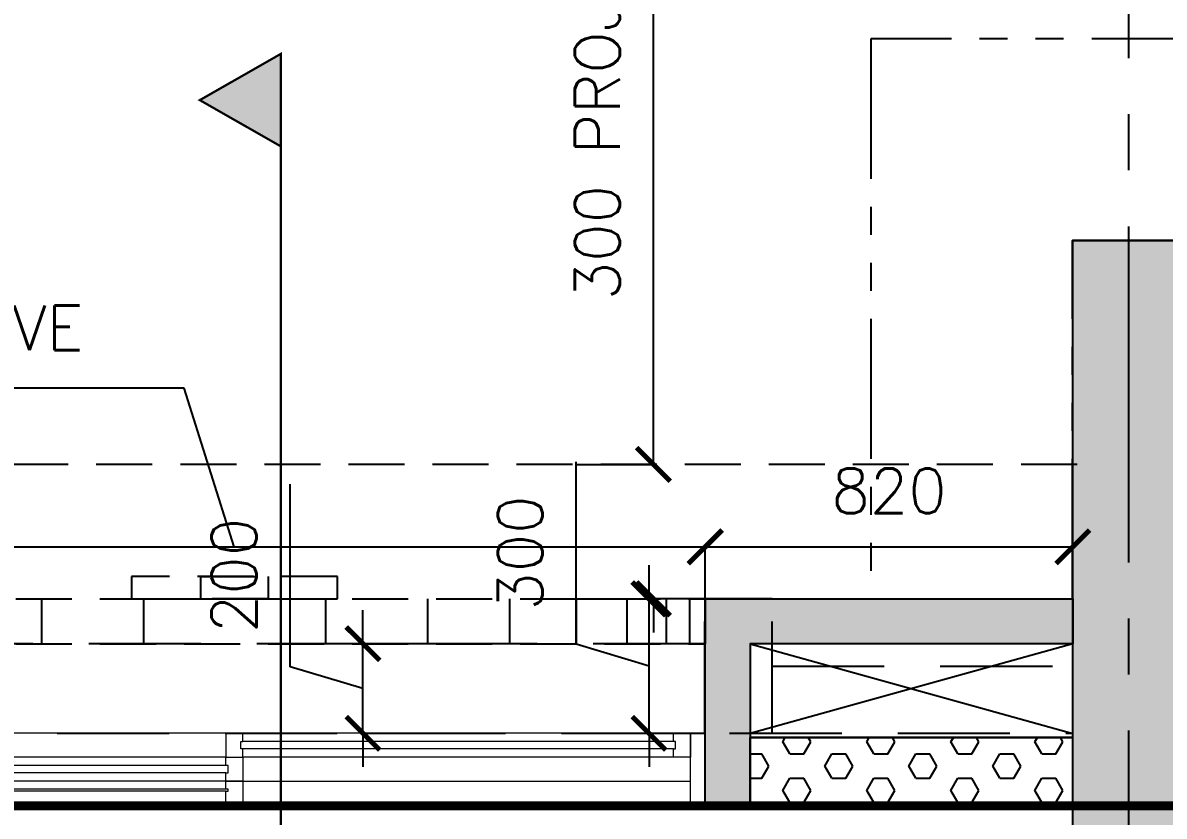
# Model space of a CAD drawing. Header units: millimetres. Extents: x 1135099 to 1230264, y -5736945 to -5695799.
# Drawn here: x 1196789 to 1199335, y -5702374 to -5700604 of the extents above; entities that cross this region are included whole.
import ezdxf

# ---------------------------------------------------------------- set-up
doc = ezdxf.new("R2010")
doc.units = ezdxf.units.MM
doc.header["$LTSCALE"] = 1000
doc.header["$MEASUREMENT"] = 0
for name, pattern in [('$0$AUDIT_D_120904163729-0', [0]), ('$0$HIDDEN', [0.375, 0.25, -0.125]), ('$0$PHANTOM2', [1.25, 0.625, -0.125, 0.125, -0.125, 0.125, -0.125]), ('$2$AUDIT_D_120904163729-0', [0]), ('$5$HIDDEN', [0.375, 0.25, -0.125]), ('2BHK-A - BACK$1$AUDIT_D_120904163729-0', [0]), ('AUDIT_D_120904163729-0', [0]), ('T8(T9 IS SIMILAR) - 1st FLOOR ELEVATION$0$AUDIT_D_120904163729-0', [0]), ('T8(T9 IS SIMILAR) - 1st FLOOR ELEVATION$0$HIDDEN', [0.375, 0.25, -0.125]), ('T8(T9 IS SIMILAR) - TYPICAL FLOOR ELEVATION$1$AUDIT_D_120904163729-0', [0]), ('T8(T9 IS SIMILAR) - TYPICAL FLOOR ELEVATION$1$HIDDEN', [0.375, 0.25, -0.125]), ('T8(T9 IS SIMILAR)$0$$0$HIDDEN', [0.375, 0.25, -0.125]), ('T8_PROFILE SECTIONS$0$HIDDEN', [0.375, 0.25, -0.125]), ('T8_PROFILE SECTIONS$0$PHANTOM2', [1.25, 0.625, -0.125, 0.125, -0.125, 0.125, -0.125]), ('T8_REFUGE COLUMNS$0$CENTER2', [1.125, 0.75, -0.125, 0.125, -0.125])]:
    doc.linetypes.add(name, pattern=pattern)
doc.layers.get('0').update_dxf_attribs({"linetype": 'AUDIT_D_120904163729-0'})
for name, color, linetype in [('$0$A-DIM', 1, '$0$AUDIT_D_120904163729-0'), ('$0$A-WALL-FEATURES', 6, '$0$AUDIT_D_120904163729-0'), ('$1$A-DIM', 1, '$2$AUDIT_D_120904163729-0'), ('2BHK-A - BACK$1$A-HATCH -160', 251, '2BHK-A - BACK$1$AUDIT_D_120904163729-0'), ('T8(T9 IS SIMILAR) - 1st FLOOR ELEVATION$0$A-WALL-FEATURES', 110, 'T8(T9 IS SIMILAR) - 1st FLOOR ELEVATION$0$AUDIT_D_120904163729-0'), ('T8(T9 IS SIMILAR) - TYPICAL FLOOR ELEVATION$1$A-DIM', 1, 'T8(T9 IS SIMILAR) - TYPICAL FLOOR ELEVATION$1$AUDIT_D_120904163729-0'), ('T8(T9 IS SIMILAR) - TYPICAL FLOOR ELEVATION$1$A-WALL HATCH', 252, 'T8(T9 IS SIMILAR) - TYPICAL FLOOR ELEVATION$1$AUDIT_D_120904163729-0'), ('T8(T9 IS SIMILAR) - TYPICAL FLOOR ELEVATION$1$A-WALL-FEATURES', 6, 'T8(T9 IS SIMILAR) - TYPICAL FLOOR ELEVATION$1$AUDIT_D_120904163729-0'), ('T8(T9 IS SIMILAR)$0$S-BEAM', 20, 'T8(T9 IS SIMILAR)$0$$0$HIDDEN'), ('T8_PROFILE SECTIONS$0$A-PROFILE SECTIONS', 81, 'T8_PROFILE SECTIONS$0$PHANTOM2'), ('T8_REFUGE COLUMNS$0$A-CENTERLINE', 193, 'T8_REFUGE COLUMNS$0$CENTER2'), ('T8_REFUGE COLUMNS$1$A-RCC COLS', 3, 'Continuous'), ('T8_TYPICAL COLUMNS$0$A-RCC COLS', 3, 'Continuous')]:
    doc.layers.add(name, color=color, linetype=linetype)
for name, color, linetype, lineweight in [('2BHK-A - BACK$1$A-WALL- 160', 6, 'Continuous', 30), ('2BHK-A - BACK$1$Window', 4, 'Continuous', 20), ('T8(T9 IS SIMILAR)$0$D&W', 8, 'Continuous', 25)]:
    doc.layers.add(name, color=color, linetype=linetype, lineweight=lineweight)
doc.layers.add('A-RERA CARPET AREA', color=30, linetype='Continuous', plot=False)
doc.layers.add('T8_REFUGE COLUMNS$1$COL-HATCH', color=7, linetype='Continuous', lineweight=25, true_color=0xa3a3a3)
doc.styles.add('$4$Romans 1', font='romans.shx', dxfattribs={"height": 100})
doc.styles.add('$6$Romans 1', font='romans.shx', dxfattribs={"height": 100})
doc.styles.add('T8(T9 IS SIMILAR) - TYPICAL FLOOR ELEVATION$1$Romans 1', font='romans.shx', dxfattribs={"height": 100})
doc.dimstyles.new('$1$ALPINE S', dxfattribs={"dimscale": 0, "dimtxt": 100, "dimasz": 75, "dimexe": 0, "dimexo": 0, "dimgap": 75, "dimtad": 1, "dimdec": 0, "dimzin": 0, "dimdsep": 46, "dimtxsty": '$4$Romans 1', "dimblk": '$4$_ArchTick', "dimcen": 0.09, "dimclrd": 256, "dimclre": 256, "dimclrt": 7, "dimadec": 0, "dimazin": 0, "dimtfac": 1, "dimtdec": 0, "dimtofl": 0, "dimtmove": 1, "dimatfit": 0, "dimldrblk": '$1$_Open90', "dimfxl": 1, "dimtolj": 1, "dimtzin": 0, "dimarcsym": 0})
doc.dimstyles.new('$2$ALPINE S', dxfattribs={"dimscale": 0, "dimtxt": 100, "dimasz": 75, "dimexe": 0, "dimexo": 0, "dimgap": 75, "dimtad": 1, "dimdec": 0, "dimzin": 0, "dimdsep": 46, "dimtxsty": '$6$Romans 1', "dimblk": '$6$_ArchTick', "dimcen": 0.09, "dimclrd": 256, "dimclre": 256, "dimclrt": 7, "dimadec": 0, "dimazin": 0, "dimtfac": 1, "dimtdec": 0, "dimtofl": 0, "dimtmove": 1, "dimatfit": 0, "dimldrblk": '$2$_Open90', "dimfxl": 1, "dimtolj": 1, "dimtzin": 0, "dimarcsym": 0})
doc.dimstyles.new('T8(T9 IS SIMILAR) - TYPICAL FLOOR ELEVATION$1$ALPINE S', dxfattribs={"dimscale": 0, "dimtxt": 100, "dimasz": 75, "dimexe": 0, "dimexo": 0, "dimgap": 75, "dimtad": 1, "dimdec": 0, "dimzin": 0, "dimdsep": 46, "dimtxsty": 'T8(T9 IS SIMILAR) - TYPICAL FLOOR ELEVATION$1$Romans 1', "dimblk": 'T8(T9 IS SIMILAR) - TYPICAL FLOOR ELEVATION$1$_ArchTick', "dimcen": 0.09, "dimclrd": 256, "dimclre": 256, "dimclrt": 7, "dimadec": 0, "dimazin": 0, "dimtfac": 1, "dimtdec": 0, "dimtofl": 0, "dimtmove": 1, "dimatfit": 0, "dimldrblk": 'T8(T9 IS SIMILAR) - TYPICAL FLOOR ELEVATION$1$_Open90', "dimfxl": 1, "dimtolj": 1, "dimtzin": 0, "dimarcsym": 0})

# ---------------------------------------------------------------- blocks, each defined once
blk = doc.blocks.new('T8(T9 IS SIMILAR) - 1st FLOOR ELEVATION')
at = {"layer": 'T8(T9 IS SIMILAR) - 1st FLOOR ELEVATION$0$A-WALL-FEATURES', "color": 2, "linetype": 'T8(T9 IS SIMILAR) - 1st FLOOR ELEVATION$0$HIDDEN', "ltscale": 0.5}
for p, q in [((1196211.4, -5701889.5, -0.6), (1198311.4, -5701889.5, -0.6)), ((1196831.3, -5701889.5, -0.6), (1196831.3, -5701989.5, -0.6)), ((1197058.3, -5701889.5, -0.6), (1197058.3, -5701989.5, -0.6)), ((1197464.5, -5701889.5, -0.6), (1197464.5, -5701989.5, -0.6)), ((1197691.5, -5701889.5, -0.6), (1197691.5, -5701989.5, -0.6)), ((1197874.9, -5701889.5, -0.6), (1197874.9, -5701989.5, -0.6)), ((1198023.3, -5701889.5, -0.6), (1198023.3, -5701989.5, -0.6)), ((1198136.8, -5701889.5, -0.6), (1198136.8, -5701989.5, -0.6)), ((1198224.1, -5701889.5, -0.6), (1198224.1, -5701989.5, -0.6)), ((1198276.5, -5701889.5, -0.6), (1198276.5, -5701989.5, -0.6)), ((1198311.4, -5701889.5, -0.6), (1198311.4, -5701989.5, -0.6)), ((1196211.4, -5701989.5, -0.6), (1198311.4, -5701989.5, -0.6))]:
    blk.add_line(p, q, dxfattribs=at)
blk.add_lwpolyline([(1199140.6, -5701589.7), (1195092.7, -5701589.7), (1195092.7, -5706800.3), (1196392.3, -5706800.3)], dxfattribs=at)
at = {"layer": 'T8(T9 IS SIMILAR) - 1st FLOOR ELEVATION$0$A-WALL-FEATURES', "color": 2, "linetype": 'T8(T9 IS SIMILAR) - 1st FLOOR ELEVATION$0$HIDDEN', "ltscale": 0.5, "elevation": -0.6}
for points in [[(1197031.4, -5701889.5), (1197491.4, -5701889.5), (1197491.4, -5701839.5), (1197031.4, -5701839.5)], [(1197186.4, -5701839.5), (1197336.4, -5701839.5), (1197336.4, -5701889.5), (1197186.4, -5701889.5)]]:
    blk.add_lwpolyline(points, close=True, dxfattribs=at)
blk = doc.blocks.new('T8_REFUGE COLUMNS')
at = {"layer": 'T8_REFUGE COLUMNS$1$COL-HATCH', "linetype": 'ByBlock'}
h = blk.add_hatch(color=256, dxfattribs=at)
h.dxf.hatch_style = 1
h.paths.add_polyline_path([(1199382.1, -5701089.9), (1199132.1, -5701089.9), (1199132.1, -5705299.9), (1199382.1, -5705299.9)])
at = {"layer": 'T8_REFUGE COLUMNS$0$A-CENTERLINE'}
blk.add_line((1199257.1, -5728808.5), (1199257.1, -5698299.6), dxfattribs=at)
at = {"layer": 'T8_REFUGE COLUMNS$1$A-RCC COLS', "linetype": 'ByBlock'}
blk.add_lwpolyline([(1199382.1, -5701089.9), (1199132.1, -5701089.9), (1199132.1, -5705299.9), (1199382.1, -5705299.9)], close=True, dxfattribs=at)
blk = doc.blocks.new('T8_TYPICAL COLUMNS')
at = {"layer": 'T8_TYPICAL COLUMNS$0$A-RCC COLS', "linetype": 'ByBlock'}
blk.add_blockref('T8_REFUGE COLUMNS', (0, 0), dxfattribs=at)
blk = doc.blocks.new('2BHK-A - BACK$0$2100')
at = {"layer": '2BHK-A - BACK$1$Window', "color": 1, "lineweight": 13}
for p, q in [((1150876.5, -5693344.1), (1148842.5, -5693344.1)), ((1149840.7, -5693344.1), (1148880, -5693344.1)), ((1149840.7, -5693397.4), (1148880, -5693397.4)), ((1149840.7, -5693397.4), (1149878.2, -5693397.4)), ((1149878.2, -5693397.4), (1150876.5, -5693397.4)), ((1148842.5, -5693450.8), (1148842.5, -5693450.8)), ((1149840.7, -5693450.8), (1148880, -5693450.8)), ((1150839, -5693450.8), (1149878.2, -5693450.8)), ((1149840.7, -5693504.1), (1148842.5, -5693504.1)), ((1150839, -5693504.1), (1149878.2, -5693504.1))]:
    blk.add_line(p, q, dxfattribs=at)
at = {"layer": '2BHK-A - BACK$1$Window', "color": 5, "lineweight": 13}
for p, q in [((1149840.7, -5693374.4), (1148880, -5693374.4)), ((1149840.7, -5693378.9), (1148880, -5693378.9)), ((1149840.7, -5693416), (1148880, -5693416)), ((1149840.7, -5693432.2), (1148880, -5693432.2)), ((1150839, -5693469.3), (1149878.2, -5693469.3)), ((1150839, -5693485.5), (1149878.2, -5693485.5))]:
    blk.add_line(p, q, dxfattribs=at)
at = {"layer": '2BHK-A - BACK$1$Window', "color": 4, "lineweight": 13}
for points in [[(1148842.5, -5693344.1), (1148809.5, -5693344.1), (1148809.5, -5693504.1), (1148842.5, -5693504.1)], [(1148880, -5693378.9), (1148880, -5693397.4), (1148842.5, -5693397.4), (1148842.5, -5693344.1), (1148880, -5693344.1), (1148880, -5693374.4), (1148875.5, -5693374.4), (1148875.5, -5693378.9)], [(1149840.7, -5693378.9), (1149840.7, -5693397.4), (1149878.2, -5693397.4), (1149878.2, -5693344.1), (1149840.7, -5693344.1), (1149840.7, -5693374.4), (1149845.2, -5693374.4), (1149845.2, -5693378.9)], [(1150909.5, -5693344.1), (1150876.5, -5693344.1), (1150876.5, -5693504.1), (1150909.5, -5693504.1)], [(1148880, -5693432.2), (1148880, -5693450.8), (1148842.5, -5693450.8), (1148842.5, -5693397.4), (1148880, -5693397.4), (1148880, -5693416), (1148875.5, -5693416), (1148875.5, -5693432.2)], [(1149840.7, -5693432.2), (1149840.7, -5693450.8), (1149878.2, -5693450.8), (1149878.2, -5693397.4), (1149840.7, -5693397.4), (1149840.7, -5693416), (1149845.2, -5693416), (1149845.2, -5693432.2)], [(1149878.2, -5693485.5), (1149878.2, -5693504.1), (1149840.7, -5693504.1), (1149840.7, -5693450.8), (1149878.2, -5693450.8), (1149878.2, -5693469.3), (1149873.7, -5693469.3), (1149873.7, -5693485.5)], [(1150839, -5693485.5), (1150839, -5693504.1), (1150876.5, -5693504.1), (1150876.5, -5693450.8), (1150839, -5693450.8), (1150839, -5693469.3), (1150843.5, -5693469.3), (1150843.5, -5693485.5)]]:
    blk.add_lwpolyline(points, close=True, dxfattribs=at)
blk = doc.blocks.new('2BHK-A - BACK')
at = {"layer": '2BHK-A - BACK$1$A-HATCH -160', "linetype": 'ByBlock'}
h = blk.add_hatch(dxfattribs=at)
h.set_pattern_fill('HEX', color=256, scale=250)
h.set_pattern_definition([(9e-15, (-0.22, 0.45), (-1e-29, 54.12658774), [31.25, -62.5]), (120, (-0.22, 0.45), (-46.875, -27.06329387), [31.25, -62.5]), (60, (31.03, 0.45), (-46.875, 27.06329387), [31.25, -62.5])])
h.paths.add_polyline_path([(1195742.4, -5702199.2), (1196112.6, -5702199.2), (1196112.6, -5702349.2), (1195742.4, -5702349.2)])
h.paths.add_polyline_path([(1198412.6, -5702349.2), (1199132.1, -5702349.2), (1199132.1, -5702199.2), (1198412.6, -5702199.2)])
at = {"layer": '2BHK-A - BACK$1$A-WALL- 160', "linetype": 'ByBlock'}
for p, q in [((1198412.6, -5702199.2), (1199132.1, -5702199.2)), ((1198412.6, -5702349.2), (1198412.6, -5702199.2)), ((1196910.6, -5702349.2), (1196948.1, -5702349.2)), ((1198412.6, -5702349.2), (1199132.1, -5702349.2))]:
    blk.add_line(p, q, dxfattribs=at)
at = {"layer": '2BHK-A - BACK$1$A-WALL- 160', "linetype": 'ByBlock', "xscale": -1, "rotation": 180}
blk.add_blockref('2BHK-A - BACK$0$2100', (47403.1, -11395693.4), dxfattribs=at)
blk = doc.blocks.new('T8(T9 IS SIMILAR) - TYPICAL FLOOR ELEVATION$1$_ArchTick')
at = {"color": 0, "linetype": 'ByBlock', "const_width": 0.15}
blk.add_lwpolyline([(-0.5, -0.5), (0.5, 0.5)], dxfattribs=at)
blk = doc.blocks.new('*D769')
at = {"layer": 'T8(T9 IS SIMILAR) - TYPICAL FLOOR ELEVATION$1$A-DIM', "linetype": 'T8(T9 IS SIMILAR) - TYPICAL FLOOR ELEVATION$1$HIDDEN', "lineweight": -2, "transparency": 16777216}
for p, q in [((1198312.8, -5701889.7), (1198312.8, -5701773.5)), ((1199132.6, -5701889.7), (1199132.6, -5701773.5))]:
    blk.add_line(p, q, dxfattribs=at)
at = {"layer": 'T8(T9 IS SIMILAR) - TYPICAL FLOOR ELEVATION$1$A-DIM', "lineweight": -2, "transparency": 16777216}
blk.add_line((1198312.8, -5701773.5), (1199132.6, -5701773.5), dxfattribs=at)
at = {"layer": 'T8(T9 IS SIMILAR) - TYPICAL FLOOR ELEVATION$1$A-DIM', "linetype": 'ByBlock', "lineweight": -2, "transparency": 16777216, "xscale": 75, "yscale": 75, "zscale": 75, "rotation": 180}
blk.add_blockref('T8(T9 IS SIMILAR) - TYPICAL FLOOR ELEVATION$1$_ArchTick', (1198312.8, -5701773.5), dxfattribs=at)
at = {"layer": 'T8(T9 IS SIMILAR) - TYPICAL FLOOR ELEVATION$1$A-DIM', "linetype": 'ByBlock', "lineweight": -2, "transparency": 16777216, "xscale": 75, "yscale": 75, "zscale": 75}
blk.add_blockref('T8(T9 IS SIMILAR) - TYPICAL FLOOR ELEVATION$1$_ArchTick', (1199132.6, -5701773.5), dxfattribs=at)
at = {"layer": 'T8(T9 IS SIMILAR) - TYPICAL FLOOR ELEVATION$1$A-DIM', "color": 7, "linetype": 'ByBlock', "transparency": 16777216, "insert": (1198722.7, -5701648.5), "char_height": 100, "attachment_point": 5, "style": 'T8(T9 IS SIMILAR) - TYPICAL FLOOR ELEVATION$1$Romans 1'}
blk.add_mtext('\\A1;820', dxfattribs=at)
blk = doc.blocks.new('T8(T9 IS SIMILAR) - TYPICAL FLOOR ELEVATION$1$_Open90')
at = {"color": 0, "linetype": 'ByBlock', "lineweight": -2}
for p, q in [((-0.5, 0.5), (0, 0)), ((0, 0), (-1, 0)), ((0, 0), (-0.5, -0.5))]:
    blk.add_line(p, q, dxfattribs=at)
blk = doc.blocks.new('*D770')
at = {"layer": 'T8(T9 IS SIMILAR) - TYPICAL FLOOR ELEVATION$1$A-DIM', "lineweight": -2, "transparency": 16777216}
for p, q in [((1197386.8, -5702040.9), (1197386.8, -5701633.8)), ((1197549.3, -5701989.7), (1197549.3, -5701914.7)), ((1197549.3, -5702189.7), (1197549.3, -5701989.7)), ((1197549.3, -5702089.7), (1197386.8, -5702040.9)), ((1197549.3, -5702189.7), (1197549.3, -5702264.7))]:
    blk.add_line(p, q, dxfattribs=at)
at = {"layer": 'T8(T9 IS SIMILAR) - TYPICAL FLOOR ELEVATION$1$A-DIM', "linetype": 'T8(T9 IS SIMILAR) - TYPICAL FLOOR ELEVATION$1$HIDDEN', "lineweight": -2, "transparency": 16777216}
for p, q in [((1197765.6, -5701989.7), (1197549.3, -5701989.7)), ((1197765.6, -5702189.7), (1197549.3, -5702189.7))]:
    blk.add_line(p, q, dxfattribs=at)
at = {"layer": 'T8(T9 IS SIMILAR) - TYPICAL FLOOR ELEVATION$1$A-DIM', "linetype": 'ByBlock', "lineweight": -2, "transparency": 16777216, "xscale": 75, "yscale": 75, "zscale": 75}
for p, rotation in [((1197549.3, -5701989.7), 270), ((1197549.3, -5702189.7), 90)]:
    blk.add_blockref('T8(T9 IS SIMILAR) - TYPICAL FLOOR ELEVATION$1$_ArchTick', p, dxfattribs=dict(at, rotation=rotation))
at = {"layer": 'T8(T9 IS SIMILAR) - TYPICAL FLOOR ELEVATION$1$A-DIM', "color": 7, "linetype": 'ByBlock', "transparency": 16777216, "insert": (1197261.8, -5701837.4), "char_height": 100, "attachment_point": 5, "rotation": 90, "style": 'T8(T9 IS SIMILAR) - TYPICAL FLOOR ELEVATION$1$Romans 1'}
blk.add_mtext('\\A1;200', dxfattribs=at)
blk = doc.blocks.new('*D771')
at = {"layer": 'T8(T9 IS SIMILAR) - TYPICAL FLOOR ELEVATION$1$A-DIM', "lineweight": -2, "transparency": 16777216}
for p, q in [((1198024.8, -5701990.9), (1198024.8, -5701583.8)), ((1198187.3, -5701889.7), (1198187.3, -5701814.7)), ((1198187.3, -5702189.7), (1198187.3, -5701889.7)), ((1198187.3, -5702039.7), (1198024.8, -5701990.9)), ((1198187.3, -5702189.7), (1198187.3, -5702264.7))]:
    blk.add_line(p, q, dxfattribs=at)
at = {"layer": 'T8(T9 IS SIMILAR) - TYPICAL FLOOR ELEVATION$1$A-DIM', "linetype": 'T8(T9 IS SIMILAR) - TYPICAL FLOOR ELEVATION$1$HIDDEN', "lineweight": -2, "transparency": 16777216}
for p, q in [((1198312.8, -5701889.7), (1198187.3, -5701889.7)), ((1198312.8, -5702189.7), (1198187.3, -5702189.7))]:
    blk.add_line(p, q, dxfattribs=at)
at = {"layer": 'T8(T9 IS SIMILAR) - TYPICAL FLOOR ELEVATION$1$A-DIM', "linetype": 'ByBlock', "lineweight": -2, "transparency": 16777216, "xscale": 75, "yscale": 75, "zscale": 75}
for p, rotation in [((1198187.3, -5701889.7), 270), ((1198187.3, -5702189.7), 90)]:
    blk.add_blockref('T8(T9 IS SIMILAR) - TYPICAL FLOOR ELEVATION$1$_ArchTick', p, dxfattribs=dict(at, rotation=rotation))
at = {"layer": 'T8(T9 IS SIMILAR) - TYPICAL FLOOR ELEVATION$1$A-DIM', "color": 7, "linetype": 'ByBlock', "transparency": 16777216, "insert": (1197899.8, -5701787.4), "char_height": 100, "attachment_point": 5, "rotation": 90, "style": 'T8(T9 IS SIMILAR) - TYPICAL FLOOR ELEVATION$1$Romans 1'}
blk.add_mtext('\\A1;300', dxfattribs=at)
blk = doc.blocks.new('T8_PROFILE SECTIONS$0$MH')
at = {"layer": 'T8_PROFILE SECTIONS$0$A-PROFILE SECTIONS', "linetype": 'T8_PROFILE SECTIONS$0$HIDDEN', "ltscale": 2}
h = blk.add_hatch(color=256, dxfattribs=at)
h.dxf.hatch_style = 1
h.paths.add_polyline_path([(1140339.1, -5697424.8), (1140519.9, -5697528.1), (1140339.1, -5697631.3)])
at = {"layer": 'T8_PROFILE SECTIONS$0$A-PROFILE SECTIONS', "linetype": 'T8_PROFILE SECTIONS$0$HIDDEN', "ltscale": 2, "const_width": 5}
blk.add_lwpolyline([(1140339.1, -5697424.8), (1140339.1, -5697424.8), (1140519.9, -5697528.1), (1140339.1, -5697631.3)], close=True, dxfattribs=at)
blk.add_lwpolyline([(1140339.1, -5697424.8), (1140339.1, -5700565.7)], dxfattribs=at)
blk = doc.blocks.new('PROFILE SECTION LINE T9')
at = {"layer": 'T8_PROFILE SECTIONS$0$A-PROFILE SECTIONS', "linetype": 'ByBlock', "xscale": -1}
blk.add_blockref('T8_PROFILE SECTIONS$0$MH', (1151987.1, 5708367, 0), dxfattribs=at)
blk = doc.blocks.new('$4$_ArchTick')
at = {"color": 0, "linetype": 'ByBlock', "const_width": 0.15}
blk.add_lwpolyline([(-0.5, -0.5), (0.5, 0.5)], dxfattribs=at)
blk = doc.blocks.new('*D134')
at = {"layer": '$0$A-DIM', "lineweight": -2, "transparency": 16777216}
for p, q in [((12318.8, 17380.3), (9802.1, 17380.3)), ((12430.3, 17026.4), (12318.8, 17380.3)), ((11380.3, 17026.4), (13480.3, 17026.4))]:
    blk.add_line(p, q, dxfattribs=at)
at = {"layer": '$0$A-DIM', "linetype": '$0$HIDDEN', "lineweight": -2, "transparency": 16777216}
for p, q in [((11380.3, 16810.8), (11380.3, 17026.4)), ((13480.3, 16810.2), (13480.3, 17026.4))]:
    blk.add_line(p, q, dxfattribs=at)
at = {"layer": '$0$A-DIM', "linetype": 'ByBlock', "lineweight": -2, "transparency": 16777216, "xscale": 75, "yscale": 75, "zscale": 75, "rotation": 180}
blk.add_blockref('$4$_ArchTick', (11380.3, 17026.4), dxfattribs=at)
at = {"layer": '$0$A-DIM', "linetype": 'ByBlock', "lineweight": -2, "transparency": 16777216, "xscale": 75, "yscale": 75, "zscale": 75}
blk.add_blockref('$4$_ArchTick', (13480.3, 17026.4), dxfattribs=at)
at = {"layer": '$0$A-DIM', "color": 7, "linetype": 'ByBlock', "transparency": 16777216, "insert": (11060.5, 17514.8), "char_height": 100, "attachment_point": 5, "style": '$4$Romans 1'}
blk.add_mtext("\\A1;2100 ARCH PROFILE N' ABOVE", dxfattribs=at)
blk = doc.blocks.new('$1$_Open90')
at = {"color": 0, "linetype": 'ByBlock', "lineweight": -2}
for p, q in [((-0.5, 0.5), (0, 0)), ((0, 0), (-1, 0)), ((0, 0), (-0.5, -0.5))]:
    blk.add_line(p, q, dxfattribs=at)
blk = doc.blocks.new('$6$_ArchTick')
at = {"color": 0, "linetype": 'ByBlock', "const_width": 0.15}
blk.add_lwpolyline([(-0.5, -0.5), (0.5, 0.5)], dxfattribs=at)
blk = doc.blocks.new('*D145')
at = {"layer": '$1$A-DIM', "lineweight": -2, "transparency": 16777216}
for p, q in [((13364.9, 17210.2), (13364.9, 19653)), ((13364.9, 16910.2), (13364.9, 16835.2))]:
    blk.add_line(p, q, dxfattribs=at)
at = {"layer": '$1$A-DIM', "linetype": '$5$HIDDEN', "lineweight": -2, "transparency": 16777216}
for p, q in [((13193.7, 17210.2), (13364.9, 17210.2)), ((13193.7, 16910.2), (13364.9, 16910.2))]:
    blk.add_line(p, q, dxfattribs=at)
at = {"layer": '$1$A-DIM', "linetype": 'ByBlock', "lineweight": -2, "transparency": 16777216, "xscale": 75, "yscale": 75, "zscale": 75}
for p, rotation in [((13364.9, 17210.2), 270), ((13364.9, 16910.2), 90)]:
    blk.add_blockref('$6$_ArchTick', p, dxfattribs=dict(at, rotation=rotation))
at = {"layer": '$1$A-DIM', "color": 7, "linetype": 'ByBlock', "transparency": 16777216, "insert": (13239.9, 18506.6), "char_height": 100, "attachment_point": 5, "rotation": 90, "style": '$6$Romans 1'}
blk.add_mtext('\\A1;300 PROJ. AT PARAPET LVL', dxfattribs=at)
blk = doc.blocks.new('$2$_Open90')
at = {"color": 0, "linetype": 'ByBlock', "lineweight": -2}
for p, q in [((-0.5, 0.5), (0, 0)), ((0, 0), (-1, 0)), ((0, 0), (-0.5, -0.5))]:
    blk.add_line(p, q, dxfattribs=at)
blk = doc.blocks.new('T8(T9 IS SIMILAR) - TYPICAL FLOOR ELEVATION')
at = {"layer": 'T8(T9 IS SIMILAR) - TYPICAL FLOOR ELEVATION$1$A-WALL HATCH', "linetype": 'ByBlock'}
h = blk.add_hatch(dxfattribs=at)
h.set_pattern_fill('ZIGZAG', color=256, scale=250)
h.set_pattern_definition([(0, (0, 0), (31.25, 31.25), [31.25, -31.25]), (90, (31.25, 0), (-31.25, 31.25), [31.25, -31.25])])
h.paths.add_polyline_path([(1186332.7, -5719983.5), (1186332.7, -5719683.5), (1186432.7, -5719683.5), (1186432.7, -5719883.5), (1186982.7, -5719883.5), (1186982.7, -5719523.5), (1187082.7, -5719523.5), (1187082.7, -5719983.5)])
h.paths.add_polyline_path([(1190232.7, -5719983.5), (1190232.7, -5719683.5), (1190132.7, -5719683.5), (1190132.7, -5719883.5), (1189582.7, -5719883.5), (1189582.7, -5719523.5), (1189482.7, -5719523.5), (1189482.7, -5719983.5)])
h.paths.add_polyline_path([(1190857.7, -5717933.5), (1190857.7, -5717733.5), (1190757.7, -5717733.5), (1190757.7, -5717933.5)])
h.paths.add_polyline_path([(1193357.7, -5717733.5), (1193357.7, -5717933.5), (1193257.7, -5717933.5), (1193257.7, -5717733.5)])
h.paths.add_polyline_path([(1196632.8, -5709938.8), (1196632.8, -5709738.8), (1196532.8, -5709738.8), (1196532.8, -5709938.8)])
h.paths.add_polyline_path([(1194132, -5709738.8), (1194132, -5709938.8), (1194032, -5709938.8), (1194032, -5709738.8)])
h.paths.add_polyline_path([(1195742.7, -5701889.7), (1196212.8, -5701889.7), (1196212.8, -5702349.7), (1196112.8, -5702349.7), (1196112.8, -5701989.7), (1195742.7, -5701989.7)])
h.paths.add_polyline_path([(1198312.8, -5702349.7), (1198312.8, -5701889.7), (1199132.6, -5701889.7), (1199132.6, -5701989.7), (1198412.8, -5701989.7), (1198412.8, -5702349.7)])
h.paths.add_polyline_path([(1199662.5, -5701090.3), (1199662.5, -5700890.3), (1199762.5, -5700890.3), (1199762.5, -5701090.3)])
h.paths.add_polyline_path([(1201862.6, -5700890.3), (1201862.6, -5701090.3), (1201962.6, -5701090.3), (1201962.6, -5700890.3)])
h.paths.add_polyline_path([(1210681.9, -5700890.3), (1210681.9, -5701090.3), (1210581.9, -5701090.3), (1210581.9, -5700890.3)])
h.paths.add_polyline_path([(1212882, -5701090.3), (1212882, -5700890.3), (1212782, -5700890.3), (1212782, -5701090.3)])
h.paths.add_polyline_path([(1214231.8, -5702349.7), (1214231.8, -5701889.7), (1213412.3, -5701889.7), (1213412.3, -5701989.7), (1214131.8, -5701989.7), (1214131.8, -5702349.7)])
h.paths.add_polyline_path([(1216801.9, -5701889.7), (1216331.8, -5701889.7), (1216331.8, -5702349.7), (1216431.8, -5702349.7), (1216431.8, -5701989.7), (1216801.9, -5701989.7)])
h.paths.add_polyline_path([(1215911.7, -5709938.8), (1215911.7, -5709738.8), (1216011.7, -5709738.8), (1216011.7, -5709938.8)])
h.paths.add_polyline_path([(1218412.5, -5709738.8), (1218412.5, -5709938.8), (1218512.5, -5709938.8), (1218512.5, -5709738.8)])
h.paths.add_polyline_path([(1221686.9, -5717933.5), (1221686.9, -5717733.5), (1221786.9, -5717733.5), (1221786.9, -5717933.5)])
h.paths.add_polyline_path([(1219186.9, -5717733.5), (1219186.9, -5717933.5), (1219286.9, -5717933.5), (1219286.9, -5717733.5)])
h.paths.add_polyline_path([(1222311.8, -5719983.5), (1222311.8, -5719683.5), (1222411.8, -5719683.5), (1222411.8, -5719883.5), (1222961.8, -5719883.5), (1222961.8, -5719523.5), (1223061.8, -5719523.5), (1223061.8, -5719983.5)])
h.paths.add_polyline_path([(1226211.8, -5719983.5), (1226211.8, -5719683.5), (1226111.8, -5719683.5), (1226111.8, -5719883.5), (1225561.8, -5719883.5), (1225561.8, -5719523.5), (1225461.8, -5719523.5), (1225461.8, -5719983.5)])
h.paths.add_polyline_path([(1217001.9, -5727584.6), (1216901.9, -5727584.6), (1216901.9, -5727784.6), (1216356.8, -5727784.6), (1216356.8, -5727424.6), (1216256.8, -5727424.6), (1216256.8, -5727884.6), (1217001.9, -5727884.6)])
h.paths.add_polyline_path([(1214156.8, -5727424.6), (1214056.8, -5727424.6), (1214056.8, -5727784.6), (1213412.3, -5727784.6), (1213412.3, -5727884.6), (1214156.8, -5727884.6)])
h.paths.add_polyline_path([(1210681.9, -5728884), (1210681.9, -5728684), (1210581.9, -5728684), (1210581.9, -5728884)])
h.paths.add_polyline_path([(1212882, -5728684), (1212882, -5728884), (1212782, -5728884), (1212782, -5728684)])
h.paths.add_polyline_path([(1201862.6, -5728884), (1201862.6, -5728684), (1201962.6, -5728684), (1201962.6, -5728884)])
h.paths.add_polyline_path([(1199662.5, -5728684), (1199662.5, -5728884), (1199762.5, -5728884), (1199762.5, -5728684)])
h.paths.add_polyline_path([(1198387.7, -5727424.6), (1198487.7, -5727424.6), (1198487.7, -5727784.6), (1199132.3, -5727784.6), (1199132.3, -5727884.6), (1198387.7, -5727884.6)])
h.paths.add_polyline_path([(1195542.6, -5727584.6), (1195642.6, -5727584.6), (1195642.6, -5727784.6), (1196187.7, -5727784.6), (1196187.7, -5727424.6), (1196287.7, -5727424.6), (1196287.7, -5727884.6), (1195542.6, -5727884.6)])
at = {"layer": 'T8(T9 IS SIMILAR) - TYPICAL FLOOR ELEVATION$1$A-WALL-FEATURES', "color": 8, "linetype": 'T8(T9 IS SIMILAR) - TYPICAL FLOOR ELEVATION$1$HIDDEN'}
blk.add_line((1198312.8, -5701989.7), (1196212.8, -5701989.7), dxfattribs=at)
at = {"layer": 'T8(T9 IS SIMILAR) - TYPICAL FLOOR ELEVATION$1$A-WALL-FEATURES', "color": 8, "linetype": 'ByBlock'}
for p, q in [((1198412.8, -5701989.7), (1199132.3, -5702189.7)), ((1199132.3, -5701989.7), (1198412.8, -5702189.7))]:
    blk.add_line(p, q, dxfattribs=at)
at = {"layer": 'T8(T9 IS SIMILAR) - TYPICAL FLOOR ELEVATION$1$A-WALL-FEATURES', "linetype": 'ByBlock'}
blk.add_lwpolyline([(1198312.8, -5702349.7), (1198312.8, -5701889.7), (1199132.6, -5701889.7), (1199132.6, -5701989.7), (1198412.8, -5701989.7), (1198412.8, -5702349.7)], close=True, dxfattribs=at)
at = {"layer": 'T8(T9 IS SIMILAR) - TYPICAL FLOOR ELEVATION$1$A-DIM', "linetype": 'ByBlock'}
for base, p1, p2, picture, middle in [((1198187.3, -5701889.7), (1198312.8, -5702189.7), (1198312.8, -5701889.7), '*D771', (1197899.8, -5701915.9)), ((1197549.3, -5701989.7), (1197765.6, -5702189.7), (1197765.6, -5701989.7), '*D770', (1197261.8, -5701965.9))]:
    dim = blk.add_linear_dim(base=base, p1=p1, p2=p2, angle=90, dimstyle='T8(T9 IS SIMILAR) - TYPICAL FLOOR ELEVATION$1$ALPINE S', override={"dimscale": 1, "dimfxl": 5, "dimarcsym": 1}, dxfattribs=at)
    dim.commit()
    dim.dimension.update_dxf_attribs({"geometry": picture, "text_midpoint": middle})
dim = blk.add_linear_dim(base=(1199132.6, -5701773.5), p1=(1198312.8, -5701889.7), p2=(1199132.6, -5701889.7, -2.3), dimstyle='T8(T9 IS SIMILAR) - TYPICAL FLOOR ELEVATION$1$ALPINE S', override={"dimscale": 1, "dimfxl": 5, "dimarcsym": 1}, dxfattribs=at)
dim.commit()
dim.dimension.update_dxf_attribs({"geometry": '*D769', "text_midpoint": (1198722.7, -5701648.5)})
blk = doc.blocks.new('T8(T9 IS SIMILAR)')
at = {"layer": 'T8(T9 IS SIMILAR)$0$D&W', "linetype": 'ByBlock'}
blk.add_blockref('2BHK-A - BACK', (0, 0), dxfattribs=at)
blk.add_blockref('T8(T9 IS SIMILAR) - TYPICAL FLOOR ELEVATION', (0, 0), dxfattribs=at)
at = {"layer": 'T8(T9 IS SIMILAR)$0$S-BEAM'}
for p, q in [((1198312, -5702189.9, -0.1), (1198312, -5701889.9, -0.1)), ((1198462, -5701889.9, -0.1), (1198312, -5701889.9, -0.1)), ((1198462, -5702189.9, -0.1), (1198462, -5701889.9, -0.1)), ((1198462, -5701889.9, -0.1), (1199131.7, -5701889.9, -0.1)), ((1198462, -5702039.9, -0.1), (1199131.7, -5702039.9, -0.1)), ((1195742, -5702189.4), (1199131.3, -5702189.4, -0.1))]:
    blk.add_line(p, q, dxfattribs=at)
at = {"layer": 'T8(T9 IS SIMILAR)$0$D&W', "linetype": 'ByBlock'}
blk.add_blockref('T8_TYPICAL COLUMNS', (0, 0), dxfattribs=at)
blk = doc.blocks.new('2ndflproj')
at = {"layer": '$0$A-DIM', "linetype": 'ByBlock'}
dim = blk.add_linear_dim(base=(13480.3, 17026.4), p1=(11380.3, 16810.8, 0.4), p2=(13480.3, 16810.2), text="<> ARCH PROFILE N' ABOVE", dimstyle='$1$ALPINE S', override={"dimscale": 1, "dimfxl": 5, "dimarcsym": 1}, dxfattribs=at)
dim.commit()
dim.dimension.update_dxf_attribs({"geometry": '*D134', "text_midpoint": (12243.8, 17380.3), "dimtype": 128})
at = {"layer": '$1$A-DIM', "linetype": 'ByBlock'}
dim = blk.add_linear_dim(base=(13364.9, 17210.2), p1=(13193.7, 16910.2, 0), p2=(13193.7, 17210.2), angle=270, text='<> PROJ. AT PARAPET LVL', dimstyle='$2$ALPINE S', override={"dimscale": 1, "dimtmove": 0, "dimfxl": 5, "dimarcsym": 1}, dxfattribs=at)
dim.commit()
dim.dimension.update_dxf_attribs({"geometry": '*D145', "text_midpoint": (13364.9, 18506.6), "dimtype": 128})

msp = doc.modelspace()

# ---------------------------------------------------------------- linework, layer by layer
at = {"layer": '$0$A-WALL-FEATURES', "color": 1, "linetype": '$0$PHANTOM2', "ltscale": 0.5, "elevation": -0.7}
msp.add_lwpolyline([(1199130.7, -5701889.5), (1199130.7, -5701089.7), (1213410.7, -5701089.7), (1213410.7, -5701889.5), (1213860.7, -5701889.5), (1213860.7, -5700639.7), (1198680.7, -5700639.7), (1198680.7, -5701889.5)], close=True, dxfattribs=at)
at = {"layer": 'A-RERA CARPET AREA', "const_width": 20, "elevation": 0.3}
msp.add_lwpolyline([(1206196.8, -5710750.6), (1205096.7, -5710750.6), (1205096.7, -5710550.6), (1201732, -5710550.5), (1201732, -5708100.3), (1200922.1, -5708100.3), (1200922.1, -5707850.6), (1200446.6, -5707850.6), (1200446.6, -5706301.1), (1199096.8, -5706301.1), (1199096.8, -5707851.4), (1196646.6, -5707851.5), (1196646.6, -5706301), (1195746.3, -5706300.9), (1195746.3, -5702350.9), (1199382.6, -5702350.9), (1199382.6, -5701252), (1202496.7, -5701252), (1202496.7, -5702326), (1203271.5, -5702326), (1203271.6, -5702166), (1205896.7, -5702166), (1205896.7, -5702166), (1206196.8, -5702166)], close=True, dxfattribs=at)

# ---------------------------------------------------------------- block references
at = {"linetype": 'ByBlock'}
msp.add_blockref('T8(T9 IS SIMILAR) - 1st FLOOR ELEVATION', (0, 0), dxfattribs=at)

# ---------------------------------------------------------------- next in the draw order: block references
msp.add_blockref('T8(T9 IS SIMILAR)', (-1.4, 0.2, -0.6), dxfattribs=at)

# ---------------------------------------------------------------- next in the draw order: block references
msp.add_blockref('2ndflproj', (1184830.7, -5718799.7, -0.6), dxfattribs=at)
at = {"layer": 'T8_PROFILE SECTIONS$0$A-PROFILE SECTIONS', "linetype": 'ByBlock'}
msp.add_blockref('PROFILE SECTION LINE T9', (1185716.8, -5711615.6, -0.7), dxfattribs=at)

doc.saveas('drawing.dxf')
